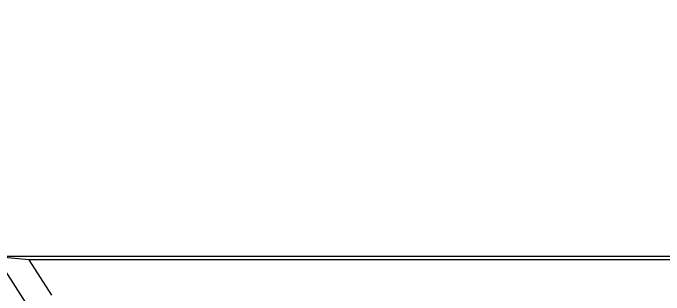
# Model space of a CAD drawing. Header units: millimetres. Extents: x 1409 to 26878, y 589 to 5187.
# Drawn here: x 14928.1 to 15029.5, y 3105 to 3148.9 of the extents above; entities that cross this region are included whole.
import ezdxf

# ---------------------------------------------------------------- set-up
doc = ezdxf.new("R2010")
doc.units = ezdxf.units.MM

# ---------------------------------------------------------------- blocks, each defined once
blk = doc.blocks.new('1111')
at = {"color": 7, "linetype": 'Continuous'}
for p, q in [((16052.6, 7010.97), (16165.48, 6833.79)), ((16128.39, 6899.53), (16123.27, 6900.03)), ((16250.27, 6900.03), (16123.27, 6900.03)), ((16128.39, 6899.53), (16131.9, 6894.03)), ((16249.95, 6899.53), (16128.39, 6899.53))]:
    blk.add_line(p, q, dxfattribs=at)
blk = doc.blocks.new('*U147')
blk.add_blockref('1111', (-16308.28, -6888.88))
blk = doc.blocks.new('*U148')
at = {"color": 0, "linetype": 'ByBlock', "lineweight": -2, "transparency": 16777216}
blk.add_blockref('*U147', (0, 675), dxfattribs=at)

msp = doc.modelspace()

# ---------------------------------------------------------------- block references
msp.add_blockref('*U148', (15110.4576, 2424.8499))

doc.saveas('drawing.dxf')
